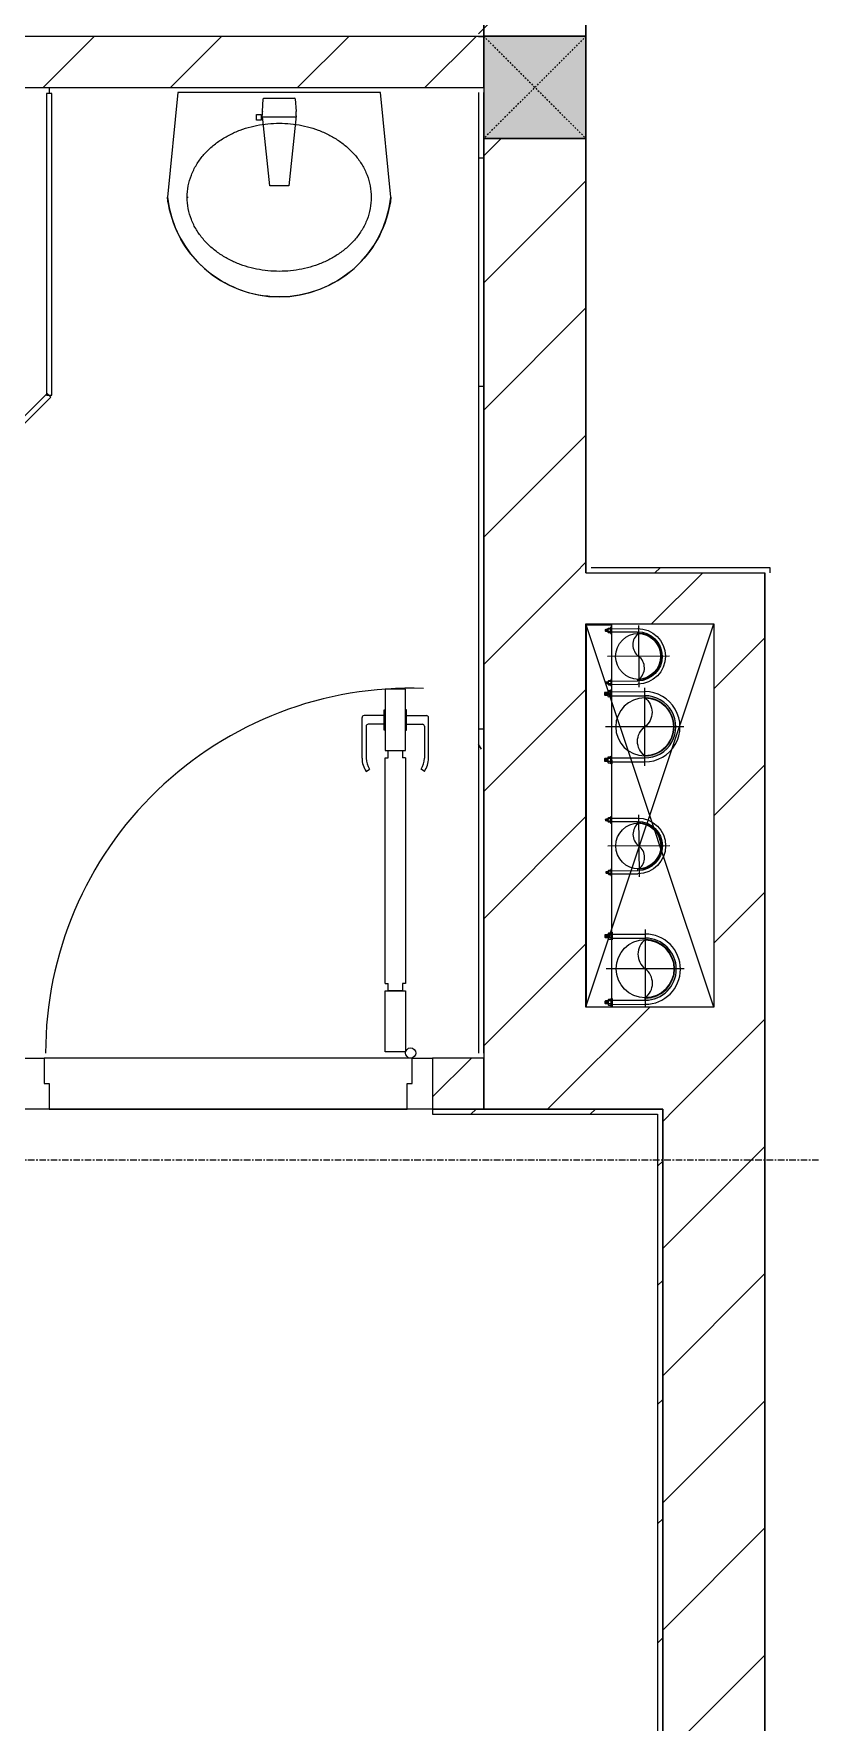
# Model space of a CAD drawing. Header units: millimetres. Extents: x 5359 to 218750, y -16347 to 109893.
# Drawn here: x 40973 to 42491, y 27337 to 30642 of the extents above; entities that cross this region are included whole.
import ezdxf

# ---------------------------------------------------------------- set-up
doc = ezdxf.new("R2010")
doc.units = ezdxf.units.MM
for name, pattern in [('Dash', [6, 3, -3]), ('Grid Line', [22.225, 12.7, -3.175, 3.175, -3.175]), ('IMPORT-CENTER _3_', [10.16, 6.35, -1.27, 1.27, -1.27])]:
    doc.linetypes.add(name, pattern=pattern)
for name, color, linetype, lineweight in [('0-1', 7, 'Continuous', 5), ('0-2', 9, 'Continuous', 9), ('A-CLNG', 13, 'Continuous', 9), ('A-DETL-GENF-1', 9, 'Continuous', 9), ('A-DOOR-1', 9, 'Continuous', 9), ('A-FLOR', 192, 'Continuous', 9), ('A-FLOR-1', 9, 'Continuous', 9), ('A-GLAZ-CURT-1', 9, 'Continuous', 9), ('A-WALL', 113, 'Continuous', 9), ('A-WALL-1', 53, 'Continuous', 18), ('A-WALL-2', 9, 'Continuous', 9), ('A-WALL-3', 113, 'Continuous', 18), ('A-WALL-PATT-1', 10, 'Continuous', 9), ('A-WALL-PATT-2', 9, 'Continuous', 9), ('A-WALL-PATT-3', 111, 'Continuous', 9), ('G-IMPT', 8, 'Continuous', 9), ('G-IMPT-1', 8, 'IMPORT-CENTER _3_', 9), ('I-WALL-1', 53, 'Continuous', 18), ('I-WALL-3', 2, 'Continuous', 18), ('M-EQPM', 50, 'Continuous', 9), ('P-SANR-FIXT-1', 9, 'Continuous', 9), ('P-SANR-FIXT-2', 221, 'Continuous', 9), ('S-COLS', 52, 'Continuous', 9), ('S-COLS-1', 253, 'Continuous', 5), ('S-COLS-4', 52, 'Continuous', 18), ('S-COLS-5', 52, 'Dash', 9), ('S-COLS-HDLN', 52, 'Dash', 9), ('S-GRID-1', 1, 'Grid Line', 9)]:
    doc.layers.add(name, color=color, linetype=linetype, lineweight=lineweight)
pattern_1 = [(45, (0, 0), (-124.4508, 124.4508), [])]
pattern_2 = [(45, (0, 0), (-116.6726, 116.6726), [])]

# ---------------------------------------------------------------- blocks, each defined once
blk = doc.blocks.new('NCV_TKTC_KET CAU_rvt-1-TKCS_MB ĐỊNH VỊ CỔNG-HÀNG RÀO')
at = {"layer": 'A-FLOR-1'}
blk.add_line((42052.7, 28736.9), (42052.7, 29486.9), dxfattribs=at)
blk = doc.blocks.new('DOOR_CW_01 CANH MO-PANEL KINH - DIG_02-800x2200-CỬA NHÔM KÍNH-401063-TKCS_MB ĐỊNH VỊ CỔNG-HÀNG RÀO')
at = {"layer": 'A-DETL-GENF-1'}
for p, q in [((-347, -182), (-347, -62)), ((-347, -62), (-307, -62)), ((-307, -62), (-307, -182)), ((-307, -182), (-347, -182)), ((-347, -196), (-341, -196)), ((-347, -638), (-347, -196)), ((-341, -196), (-341, -182)), ((-341, -182), (-313, -182)), ((-313, -182), (-313, -196)), ((-307, -196), (-313, -196)), ((-307, -196), (-307, -638)), ((-383.9, -611.2), (-377.3, -615.8)), ((-270.1, -611.2), (-276.7, -615.8)), ((-392, -637), (-392, -716.5)), ((-384, -699.5), (-384, -637)), ((-347, -638), (-341, -638)), ((-307, -652), (-347, -652)), ((-347, -652), (-347, -772)), ((-341, -652), (-341, -638)), ((-313, -652), (-341, -652)), ((-307, -638), (-313, -638)), ((-313, -638), (-313, -652)), ((-307, -772), (-307, -652)), ((-270, -699.5), (-270, -637)), ((-262, -637), (-262, -716.5)), ((-349, -692.2), (-349, -731.8)), ((-347, -692.2), (-349, -692.2)), ((-347, -692.2), (-347, -731.8)), ((-307, -692.2), (-307, -731.8)), ((-307, -692.2), (-305, -692.2)), ((-305, -692.2), (-305, -731.8)), ((-349, -720.5), (-388, -720.5)), ((-349, -703.5), (-380, -703.5)), ((-305, -703.5), (-274, -703.5)), ((-305, -720.5), (-266, -720.5)), ((-349, -731.8), (-347, -731.8)), ((-305, -731.8), (-307, -731.8)), ((-347, -772), (-307, -772))]:
    blk.add_line(p, q, dxfattribs=at)
blk.add_circle((-357, -60), 10, dxfattribs=at)
for centre, radius, start, end in [((-357, -60), 714, 268, 0), ((-347, -637), 45, 145, 180), ((-347, -637), 37, 145, 180), ((-307, -637), 37, 0, 35), ((-307, -637), 45, 360, 35), ((-388, -716.5), 4, 180, 270), ((-380, -699.5), 4, 180, 270), ((-274, -699.5), 4, 270, 0), ((-266, -716.5), 4, 270, 0)]:
    blk.add_arc(centre, radius, start, end, dxfattribs=at)
at = {"layer": 'A-DOOR-1'}
for p, q in [((-400, -50), (-400, 50)), ((-400, 50), (-350, 50)), ((-350, 50), (-350, 0)), ((350, 0), (350, 50)), ((350, 50), (400, 50)), ((400, 50), (400, -50)), ((-360, 0), (-360, -50)), ((-350, 0), (-360, 0)), ((360, 0), (350, 0)), ((360, -50), (360, 0)), ((-360, -50), (-400, -50)), ((-357, -50), (-332, -50)), ((400, -50), (360, -50))]:
    blk.add_line(p, q, dxfattribs=at)
blk = doc.blocks.new('bonruatreo - Chậu rửa-401074-TKCS_MB ĐỊNH VỊ CỔNG-HÀNG RÀO')
at = {"layer": 'P-SANR-FIXT-1'}
for p, q in [((198.4, 0), (-198.4, 0)), ((165, 0), (-165, 0)), ((218.6, -205), (198.4, 0)), ((-198.4, 0), (-218.6, -205)), ((-180.6, -205), (-177.8, -205))]:
    blk.add_line(p, q, dxfattribs=at)
at = {"layer": 'P-SANR-FIXT-1', "flags": 128}
blk.add_lwpolyline([(218.6, -205), (217.4, -213.7), (215.9, -222.4), (214, -231), (211.8, -239.5), (209.3, -247.9), (206.4, -256.2), (203.2, -264.4), (199.6, -272.5), (195.8, -280.4), (191.6, -288.1), (187.1, -295.7), (182.3, -303.1), (177.3, -310.3), (171.9, -317.3), (166.3, -324.1), (160.4, -330.6), (154.2, -336.9), (147.8, -342.9), (141.2, -348.7), (134.3, -354.2), (127.3, -359.4), (120, -364.4), (112.5, -369), (104.9, -373.4), (97.1, -377.4), (89.1, -381.2), (81, -384.6), (72.7, -387.6), (64.4, -390.4), (55.9, -392.8), (47.3, -394.8), (38.7, -396.6), (30, -397.9), (21.3, -399), (12.5, -399.6), (3.7, -400), (-5.1, -399.9), (-13.9, -399.6), (-22.6, -398.8), (-31.4, -397.8), (-40.1, -396.3), (-48.7, -394.5), (-57.2, -392.4), (-65.7, -390), (-74, -387.2), (-82.2, -384.1), (-90.3, -380.6), (-98.3, -376.8), (-106.1, -372.7), (-113.7, -368.3), (-121.1, -363.6), (-128.4, -358.7), (-135.4, -353.4), (-142.2, -347.8), (-148.8, -342), (-155.2, -335.9), (-161.3, -329.6), (-167.2, -323), (-172.8, -316.2), (-178.1, -309.2), (-183.1, -302), (-187.8, -294.6), (-192.2, -287), (-196.4, -279.2), (-200.2, -271.3), (-203.7, -263.2), (-206.8, -255), (-209.7, -246.6), (-212.2, -238.2), (-214.3, -229.7), (-216.1, -221.1), (-217.6, -212.4), (-218.6, -205)], dxfattribs=at)
at = {"layer": 'P-SANR-FIXT-1'}
blk.add_arc((0, -180), 220, 186.525, 353.475, dxfattribs=at)
for points in [[(-180, -205), (-180, -197.6), (-178.6, -182.7), (-172.4, -161.2), (-162.5, -141.1), (-149.4, -123), (-133.8, -107), (-116.1, -93.4), (-96.9, -82.1), (-76.5, -73.2), (-55.2, -66.5), (-33.3, -62.1), (-11.2, -59.9), (11.1, -59.9), (33.3, -62.1), (55.2, -66.5), (76.5, -73.2), (96.9, -82.1), (116.1, -93.4), (133.8, -107.1), (149.5, -123), (162.5, -141.2), (172.4, -161.2), (178.6, -182.7), (180, -197.6), (180, -205)], [(180, -205), (180, -212.4), (178.6, -227.3), (172.4, -248.8), (162.5, -268.8), (149.5, -287), (133.8, -302.9), (116.1, -316.6), (96.9, -327.9), (76.5, -336.8), (55.2, -343.5), (33.3, -347.9), (11.1, -350.1), (-11.2, -350.1), (-33.3, -347.9), (-55.2, -343.5), (-76.5, -336.8), (-96.9, -327.9), (-116.1, -316.6), (-133.8, -303), (-149.4, -287), (-162.5, -268.9), (-172.4, -248.8), (-178.6, -227.3), (-180, -212.4), (-180, -205)]]:
    blk.add_open_spline(points, degree=3, dxfattribs=at)
at = {"layer": 'P-SANR-FIXT-2'}
for p, q in [((-33, -37.3), (-31.4, -12.2)), ((-30.2, -11), (30.2, -11)), ((31.4, -12.2), (33, -37.3)), ((-44.7, -42.8), (-35.6, -42.8)), ((-44.7, -54.2), (-44.7, -42.8)), ((-35.6, -54.2), (-44.7, -54.2)), ((-35.6, -42.8), (-35.6, -44.2)), ((-35.6, -44.2), (-33.1, -44.2)), ((-35.6, -44.2), (-35.6, -52.9)), ((-35.6, -52.9), (-35.6, -54.2)), ((-32.2, -52.9), (-35.6, -52.9)), ((-32.2, -52.9), (-33.1, -44.2)), ((32.7, -48.5), (-32.7, -48.5)), ((-18.5, -182.5), (-32.2, -52.9)), ((33, -45.4), (18.5, -182.5)), ((18.5, -182.5), (-18.5, -182.5))]:
    blk.add_line(p, q, dxfattribs=at)
for centre, radius, start, end in [((-30.1, -12.3), 1.3, 91.2278, 176.4003), ((30.1, -12.3), 1.3, 3.5997, 88.7722), ((5.5, -41.4), 38.7, 173.966, 184.1457), ((-5.5, -41.4), 38.7, 353.966, 6.034)]:
    blk.add_arc(centre, radius, start, end, dxfattribs=at)
blk = doc.blocks.new('System Panel - Glazed-850628-TKCS_MB ĐỊNH VỊ CỔNG-HÀNG RÀO')
at = {"layer": 'A-GLAZ-CURT-1'}
for p, q in [((295.3, 5), (-295.3, 5)), ((-295.3, 5), (-295.3, -5)), ((295.3, -5), (295.3, 5)), ((-295.3, -5), (295.3, -5))]:
    blk.add_line(p, q, dxfattribs=at)
blk = doc.blocks.new('System Panel - Glazed-850629-TKCS_MB ĐỊNH VỊ CỔNG-HÀNG RÀO')
at = {"layer": 'A-GLAZ-CURT-1'}
for p, q in [((316.6, 5), (-316.6, 5)), ((-316.6, 5), (-316.6, -5)), ((316.6, -5), (316.6, 5)), ((-316.6, -5), (316.6, -5))]:
    blk.add_line(p, q, dxfattribs=at)
blk = doc.blocks.new('NCV_TKTC_TANG 1_rvt-1-TKCS_MB ĐỊNH VỊ CỔNG-HÀNG RÀO')
at = {"layer": 'A-WALL-PATT-1'}
h = blk.add_hatch(dxfattribs=at)
h.set_pattern_fill('FP_2', color=256, style=0, pattern_type=2)
h.set_pattern_definition(pattern_1)
h.paths.add_polyline_path([(38152.6, 30536.9), (39952.6, 30536.9), (39952.6, 30636.9), (38152.6, 30636.9), (38152.6, 30631.7)])
h.paths.add_polyline_path([(41066.6, 30536.9), (41852.6, 30536.9), (41852.6, 30636.9), (40052.6, 30636.9), (40052.6, 30536.9), (40461.4, 30536.9)])
h = blk.add_hatch(dxfattribs=at)
h.set_pattern_fill('FP_4', color=256, style=0, pattern_type=2)
h.set_pattern_definition([(0, (0, 0), (894.08, 223.52), [73.762, -596.798, 73.762, -596.798, -3576.32]), (0, (0, 0), (894.08, 223.52), [-1341.12, 73.762, -1267.358, 73.762, -596.798, -1564.64]), (0, (0, 0), (894.08, 223.52), [-3352.8, 73.762, -373.278, 73.762, -1043.838]), (120, (335.28, 111.76), (-640.614, 662.536), [73.762, -596.798, 73.762, -4173.118]), (120, (335.28, 111.76), (-640.614, 662.536), [-744.322, -596.798, 73.762, -1267.358, -2235.2]), (120, (335.28, 111.76), (-640.614, 662.536), [-2682.24, 73.762, -596.798, 73.762, -1490.878]), (120, (335.28, 111.76), (-640.614, 662.536), [-3426.562, -373.278, 73.762, -1043.838]), (240, (447.04, 558.8), (-253.466, -886.056), [73.762, -596.798, 73.762, -4173.118]), (240, (447.04, 558.8), (-253.466, -886.056), [-744.322, -596.798, 73.762, -1267.358, -2235.2]), (240, (447.04, 558.8), (-253.466, -886.056), [-2682.24, 73.762, -596.798, 73.762, -1490.878]), (240, (447.04, 558.8), (-253.466, -886.056), [-3426.562, -373.278, 73.762, -1043.838])])
h.paths.add_polyline_path([(41852.6, 28646.9), (41852.6, 30526.9), (41842.6, 30526.9), (41842.6, 28646.9)])
h = blk.add_hatch(dxfattribs=at)
h.set_pattern_fill('FP_2', color=256, style=0, pattern_type=2)
h.set_pattern_definition(pattern_1)
h.paths.add_polyline_path([(40052.6, 28536.9), (40952.6, 28536.9), (40952.6, 28636.9), (40052.6, 28636.9)])
h.paths.add_polyline_path([(41752.6, 28536.9), (41852.6, 28536.9), (41852.6, 28636.9), (41752.6, 28636.9), (41752.6, 28586.9)])
at = {"layer": 'A-WALL-PATT-2'}
h = blk.add_hatch(dxfattribs=at)
h.set_pattern_fill('FP_3', color=256, style=0, pattern_type=2)
h.set_pattern_definition(pattern_2)
h.paths.add_polyline_path([(41842.6, 30636.9), (41852.6, 30636.9), (41852.6, 32396.1), (41842.6, 32395.3), (41842.6, 30646.9)])
h.paths.add_polyline_path([(41852.6, 33486.1), (41852.6, 33636.9), (41842.6, 33636.9), (41842.6, 33486.1)])
h = blk.add_hatch(dxfattribs=at)
h.set_pattern_fill('FP_3', color=256, style=0, pattern_type=2)
h.set_pattern_definition(pattern_2)
h.paths.add_polyline_path([(40952.6, 28526.9), (40952.6, 28536.9), (38152.6, 28536.9), (38152.6, 28526.9), (40461.4, 28526.9)])
h.paths.add_polyline_path([(42202.6, 28526.9), (42202.6, 28536.9), (41752.6, 28536.9), (41752.6, 28526.9), (42192.6, 28526.9)])
h = blk.add_hatch(dxfattribs=at)
h.set_pattern_fill('FP_3', color=256, style=0, pattern_type=2)
h.set_pattern_definition(pattern_2)
h.paths.add_polyline_path([(42192.6, 25636.9), (42202.6, 25636.9), (42202.6, 28526.9), (42192.6, 28526.9), (42192.6, 25646.9)])
at = {"layer": 'A-FLOR-1'}
for p, q in [((41002.6, 30536.9), (41002.6, 30525)), ((41712.6, 28636.9), (40992.6, 28636.9)), ((41702.6, 28536.9), (41002.6, 28536.9)), ((41002.6, 28536.9), (41702.6, 28536.9))]:
    blk.add_line(p, q, dxfattribs=at)
at = {"layer": 'A-WALL-1'}
for p, q in [((41852.6, 30636.9), (40052.6, 30636.9)), ((41852.6, 30536.9), (41852.6, 30636.9)), ((40052.6, 30536.9), (41852.6, 30536.9)), ((41852.6, 28536.9), (41852.6, 28636.9))]:
    blk.add_line(p, q, dxfattribs=at)
at = {"layer": 'A-WALL-2'}
for p, q in [((41852.6, 28636.9), (41752.6, 28636.9)), ((41702.6, 28536.9), (41002.6, 28536.9)), ((41752.6, 28536.9), (41852.6, 28536.9)), ((41852.6, 28536.9), (41752.6, 28536.9))]:
    blk.add_line(p, q, dxfattribs=at)
at = {"layer": 'I-WALL-1'}
for p, q in [((41852.6, 30636.9), (41852.6, 32395.3)), ((41842.6, 30636.9), (41852.6, 30636.9)), ((41842.6, 30526.9), (41842.6, 28646.9)), ((41852.6, 28646.9), (41852.6, 30526.9)), ((41752.6, 28536.9), (41752.6, 28526.9)), ((41752.6, 28526.9), (42192.6, 28526.9)), ((42202.6, 28536.9), (41852.6, 28536.9)), ((42192.6, 28526.9), (42192.6, 25646.9)), ((42202.6, 28526.9), (42202.6, 28536.9)), ((42202.6, 25636.9), (42202.6, 28526.9))]:
    blk.add_line(p, q, dxfattribs=at)
at = {"layer": 'A-DOOR-1', "rotation": 180}
blk.add_blockref('DOOR_CW_01 CANH MO-PANEL KINH - DIG_02-800x2200-CỬA NHÔM KÍNH-401063-TKCS_MB ĐỊNH VỊ CỔNG-HÀNG RÀO', (41352.6, 28586.9), dxfattribs=at)
at = {"layer": 'A-GLAZ-CURT-1'}
for name, p, rotation in [('System Panel - Glazed-850628-TKCS_MB ĐỊNH VỊ CỔNG-HÀNG RÀO', (41002.6, 30229.6), 269.9999999999991), ('System Panel - Glazed-850629-TKCS_MB ĐỊNH VỊ CỔNG-HÀNG RÀO', (40778.7, 29710.4), 224.9999999999989)]:
    blk.add_blockref(name, p, dxfattribs=dict(at, rotation=rotation))
at = {"layer": 'P-SANR-FIXT-1'}
blk.add_blockref('bonruatreo - Chậu rửa-401074-TKCS_MB ĐỊNH VỊ CỔNG-HÀNG RÀO', (41452.6, 30526.9), dxfattribs=at)
blk = doc.blocks.new('TKTC_XREF_251221_MB TANG 1 - TKTC_XREF_260130_MB TANG 1_dwg_CUM U_DN100-4202115-TKCS_MB ĐỊNH VỊ CỔNG-HÀNG RÀO')
at = {"layer": 'G-IMPT'}
blk.add_hatch(color=256, dxfattribs=at).paths.add_polyline_path([(0, -61), (0, -57), (14.8, -55.1), (28.5, -49.4), (40.3, -40.3), (49.4, -28.5), (55.1, -14.8), (57, 0), (55.1, 14.8), (49.4, 28.5), (40.3, 40.3), (28.5, 49.4), (14.8, 55.1), (0, 57), (0, 61), (15.8, 58.9), (37.7, 47.3), (43.1, 43.1), (52.8, 30.5), (58.9, 15.8), (61, 0), (58.9, -15.8), (52.8, -30.5), (43.1, -43.1), (30.5, -52.8), (15.8, -58.9)])
for p, q in [((-79.1, 66.6), (-79.1, 63.4)), ((-76.6, 66.6), (-76.6, 63.4)), ((-74.6, 66.6), (-74.6, 63.4)), ((-72.7, 69.3), (-72.7, 60.7)), ((-66.9, 67.9), (-71.7, 67.9)), ((-66.9, 62.1), (-71.7, 62.1)), ((-65, 69), (0, 69)), ((-79.1, -63.4), (-79.1, -66.6)), ((-76.6, -63.4), (-76.6, -66.6)), ((-74.6, -63.4), (-74.6, -66.6)), ((-72.7, -60.7), (-72.7, -69.3)), ((-66.9, -62.1), (-71.7, -62.1)), ((-66.9, -67.9), (-71.7, -67.9)), ((-65, -69), (0, -69))]:
    blk.add_line(p, q, dxfattribs=at)
at = {"layer": 'G-IMPT', "flags": 128}
for points in [[(-72.7, 67.6), (-78.1, 67.6), (-78.1, 62.4), (-72.7, 62.4)], [(-71.7, 59.2), (-66.9, 59.2), (-66.9, 70.8), (-71.7, 70.8)], [(-66.9, 70.8), (-66.9, 72.7), (-65, 72.7), (-65, 57.3), (-66.9, 57.3), (-66.9, 59.2)], [(-65, 61), (0, 61), (0, 57)], [(-72.7, -62.4), (-78.1, -62.4), (-78.1, -67.6), (-72.7, -67.6)], [(-71.7, -70.8), (-66.9, -70.8), (-66.9, -59.2), (-71.7, -59.2)], [(-66.9, -59.2), (-66.9, -57.3), (-65, -57.3), (-65, -72.7), (-66.9, -72.7), (-66.9, -70.8)], [(-65, -61), (0, -61), (0, -57)]]:
    blk.add_lwpolyline(points, dxfattribs=at)
at = {"layer": 'G-IMPT'}
for centre, radius, start, end in [((-78.1, 66.6), 0.96, 90, 180), ((-78.1, 63.4), 0.96, 180, 270), ((-71.1, 69.3), 1.56, 112.6199, 247.3801), ((-67.9, 65), 4.8, 143.1301, 216.8699), ((-71.1, 60.7), 1.56, 112.6199, 247.3801), ((0, 0), 69, 270, 90), ((0, 0), 61, 270, 90), ((0, 0), 57, 270, 90), ((-78.1, -63.4), 0.96, 90, 180), ((-78.1, -66.6), 0.96, 180, 270), ((-71.1, -60.7), 1.56, 112.6199, 247.3801), ((-67.9, -65), 4.8, 143.1301, 216.8699), ((-71.1, -69.3), 1.56, 112.6199, 247.3801)]:
    blk.add_arc(centre, radius, start, end, dxfattribs=at)
blk = doc.blocks.new('TKTC_XREF_251221_MB TANG 1 - TKTC_XREF_260130_MB TANG 1_dwg_$cc-4202117-TKCS_MB ĐỊNH VỊ CỔNG-HÀNG RÀO')
at = {"layer": 'G-IMPT'}
blk.add_circle((0, 0), 0.5, dxfattribs=at)
for centre, radius, start, end in [((0, 0), 0.5, 90, 270), ((0.188, 0.25), 0.313, 126.8699, 233.1301), ((-0.188, -0.25), 0.313, 306.8699, 53.1301)]:
    blk.add_arc(centre, radius, start, end, dxfattribs=at)
at = {"layer": 'G-IMPT-1'}
for p, q in [((0, -0.673), (0, 0.673)), ((-0.673, 0), (0.673, 0))]:
    blk.add_line(p, q, dxfattribs=at)
blk = doc.blocks.new('TKTC_XREF_251221_MB TANG 1 - TKTC_XREF_260130_MB TANG 1_dwg_$cc-4202122-TKCS_MB ĐỊNH VỊ CỔNG-HÀNG RÀO')
at = {"layer": 'G-IMPT'}
blk.add_circle((0, 0), 0.5, dxfattribs=at)
for centre, radius, start, end in [((0, 0), 0.5, 90, 270), ((0.188, 0.25), 0.313, 126.8699, 233.1301), ((-0.188, -0.25), 0.313, 306.8699, 53.1301)]:
    blk.add_arc(centre, radius, start, end, dxfattribs=at)
at = {"layer": 'G-IMPT-1'}
for p, q in [((0, -0.673), (0, 0.673)), ((-0.673, 0), (0.673, 0))]:
    blk.add_line(p, q, dxfattribs=at)
blk = doc.blocks.new('TKTC_XREF_251221_MB TANG 1 - TKTC_XREF_260130_MB TANG 1_dwg_CUM U_DN100-4202112-TKCS_MB ĐỊNH VỊ CỔNG-HÀNG RÀO')
at = {"layer": 'G-IMPT'}
blk.add_hatch(color=256, dxfattribs=at).paths.add_polyline_path([(0, 61), (0, 57), (14.8, 55.1), (28.5, 49.4), (40.3, 40.3), (49.4, 28.5), (55.1, 14.8), (57, 0), (55.1, -14.8), (49.4, -28.5), (40.3, -40.3), (28.5, -49.4), (14.8, -55.1), (0, -57), (0, -61), (15.8, -58.9), (30.5, -52.8), (43.1, -43.1), (52.8, -30.5), (58.9, -15.8), (61, 0), (58.9, 15.8), (52.8, 30.5), (43.1, 43.1), (30.5, 52.8), (15.8, 58.9)])
for p, q in [((-79.1, 66.6), (-79.1, 63.4)), ((-76.6, 66.6), (-76.6, 63.4)), ((-74.6, 66.6), (-74.6, 63.4)), ((-72.7, 69.3), (-72.7, 60.7)), ((-66.9, 67.9), (-71.7, 67.9)), ((-65, 69), (0, 69)), ((-66.9, 62.1), (-71.7, 62.1)), ((-79.1, -63.4), (-79.1, -66.6)), ((-76.6, -63.4), (-76.6, -66.6)), ((-74.6, -63.4), (-74.6, -66.6)), ((-72.7, -60.7), (-72.7, -69.3)), ((-66.9, -62.1), (-71.7, -62.1)), ((-66.9, -67.9), (-71.7, -67.9)), ((-65, -69), (0, -69))]:
    blk.add_line(p, q, dxfattribs=at)
at = {"layer": 'G-IMPT', "flags": 128}
for points in [[(-72.7, 67.6), (-78.1, 67.6), (-78.1, 62.4), (-72.7, 62.4)], [(-71.7, 59.2), (-66.9, 59.2), (-66.9, 70.8), (-71.7, 70.8)], [(-66.9, 70.8), (-66.9, 72.7), (-65, 72.7), (-65, 57.3), (-66.9, 57.3), (-66.9, 59.2)], [(-65, 61), (0, 61), (0, 57)], [(-72.7, -62.4), (-78.1, -62.4), (-78.1, -67.6), (-72.7, -67.6)], [(-71.7, -70.8), (-66.9, -70.8), (-66.9, -59.2), (-71.7, -59.2)], [(-66.9, -59.2), (-66.9, -57.3), (-65, -57.3), (-65, -72.7), (-66.9, -72.7), (-66.9, -70.8)], [(-65, -61), (0, -61), (0, -57)]]:
    blk.add_lwpolyline(points, dxfattribs=at)
at = {"layer": 'G-IMPT'}
for centre, radius, start, end in [((-78.1, 66.6), 0.96, 90, 180), ((-71.1, 69.3), 1.56, 112.6199, 247.3801), ((-67.9, 65), 4.8, 143.1301, 216.8699), ((0, 0), 69, 270, 90), ((-78.1, 63.4), 0.96, 180, 270), ((-71.1, 60.7), 1.56, 112.6199, 247.3801), ((0, 0), 61, 270, 90), ((0, 0), 57, 270, 90), ((-78.1, -63.4), 0.96, 90, 180), ((-71.1, -60.7), 1.56, 112.6199, 247.3801), ((-67.9, -65), 4.8, 143.1301, 216.8699), ((-78.1, -66.6), 0.96, 180, 270), ((-71.1, -69.3), 1.56, 112.6199, 247.3801)]:
    blk.add_arc(centre, radius, start, end, dxfattribs=at)
blk = doc.blocks.new('TKTC_XREF_251221_MB TANG 1 - TKTC_XREF_260130_MB TANG 1_dwg_$cc-4202123-TKCS_MB ĐỊNH VỊ CỔNG-HÀNG RÀO')
at = {"layer": 'G-IMPT'}
blk.add_circle((0, 0), 0.5, dxfattribs=at)
for centre, radius, start, end in [((0, 0), 0.5, 90, 270), ((0.188, 0.25), 0.313, 126.8699, 233.1301), ((-0.188, -0.25), 0.313, 306.8699, 53.1301)]:
    blk.add_arc(centre, radius, start, end, dxfattribs=at)
at = {"layer": 'G-IMPT-1'}
for p, q in [((0, -0.673), (0, 0.66)), ((-0.673, 0), (0.673, 0))]:
    blk.add_line(p, q, dxfattribs=at)
blk = doc.blocks.new('TKTC_XREF_251221_MB TANG 1 - TKTC_XREF_260130_MB TANG 1_dwg_$cc-4202118-TKCS_MB ĐỊNH VỊ CỔNG-HÀNG RÀO')
at = {"layer": 'G-IMPT'}
blk.add_circle((0, 0), 0.5, dxfattribs=at)
for centre, radius, start, end in [((0, 0), 0.5, 90, 270), ((0.188, 0.25), 0.313, 126.8699, 233.1301), ((-0.188, -0.25), 0.313, 306.8699, 53.1301)]:
    blk.add_arc(centre, radius, start, end, dxfattribs=at)
at = {"layer": 'G-IMPT-1'}
for p, q in [((0, -0.673), (0, 0.673)), ((-0.673, 0), (0.673, 0))]:
    blk.add_line(p, q, dxfattribs=at)
blk = doc.blocks.new('TKTC_XREF_251221_MB TANG 1 - TKTC_XREF_260130_MB TANG 1_dwg-4202109-TKCS_MB ĐỊNH VỊ CỔNG-HÀNG RÀO')
at = {"layer": 'G-IMPT'}
blk.add_line((-161098.3, -372609.7), (-161098.3, -371861.5), dxfattribs=at)
at = {"layer": 'G-IMPT', "flags": 128}
blk.add_lwpolyline([(-161099.2, -371861.5), (-161049.2, -371861.8), (-161049.2, -372609.7)], dxfattribs=at)
at = {"extrusion": (0, 0, -1)}
for name, p, xscale, yscale, zscale, rotation in [('TKTC_XREF_251221_MB TANG 1 - TKTC_XREF_260130_MB TANG 1_dwg_CUM U_DN100-4202115-TKCS_MB ĐỊNH VỊ CỔNG-HÀNG RÀO', (160998.2, -371923.3), 0.7894736842105257, 0.7894736842105257, -0.7894736842105257, 179.5802210006296), ('TKTC_XREF_251221_MB TANG 1 - TKTC_XREF_260130_MB TANG 1_dwg_$cc-4202122-TKCS_MB ĐỊNH VỊ CỔNG-HÀNG RÀO', (160984.1, -372061.2), 113.7150000000092, 113.7150000000092, -113.7150000000092, 359.9532564459116), ('TKTC_XREF_251221_MB TANG 1 - TKTC_XREF_260130_MB TANG 1_dwg_CUM U_DN100-4202115-TKCS_MB ĐỊNH VỊ CỔNG-HÀNG RÀO', (160997.8, -372294.4), 0.7894736842105257, 0.7894736842105257, -0.7894736842105257, 179.5802210006296)]:
    blk.add_blockref(name, p, dxfattribs=dict(at, xscale=xscale, yscale=yscale, zscale=zscale, rotation=rotation))
for name, p, xscale, yscale, zscale, rotation in [('TKTC_XREF_251221_MB TANG 1 - TKTC_XREF_260130_MB TANG 1_dwg_$cc-4202117-TKCS_MB ĐỊNH VỊ CỔNG-HÀNG RÀO', (-160996.2, -371923.3), 90.00000000005133, 90.00000000005133, 90.00000000005133, 180.4197789977763), ('TKTC_XREF_251221_MB TANG 1 - TKTC_XREF_260130_MB TANG 1_dwg_CUM U_DN100-4202112-TKCS_MB ĐỊNH VỊ CỔNG-HÀNG RÀO', (-160984.1, -372061.2), 0.9974999999999966, 0.9974999999999966, 0.9974999999999966, 0.04674355648990237), ('TKTC_XREF_251221_MB TANG 1 - TKTC_XREF_260130_MB TANG 1_dwg_$cc-4202118-TKCS_MB ĐỊNH VỊ CỔNG-HÀNG RÀO', (-160995.8, -372294.4), 90.00000000005133, 90.00000000005133, 90.00000000005133, 180.4197789977763), ('TKTC_XREF_251221_MB TANG 1 - TKTC_XREF_260130_MB TANG 1_dwg_CUM U_DN100-4202112-TKCS_MB ĐỊNH VỊ CỔNG-HÀNG RÀO', (-160983.3, -372535.6), 0.9975000000000005, 0.9975000000000005, 0.9975000000000005, 0.04674355613123519), ('TKTC_XREF_251221_MB TANG 1 - TKTC_XREF_260130_MB TANG 1_dwg_$cc-4202123-TKCS_MB ĐỊNH VỊ CỔNG-HÀNG RÀO', (-160983.3, -372534.7), 113.7150000000092, 113.7150000000092, 113.7150000000092, 180.0447608815844)]:
    blk.add_blockref(name, p, dxfattribs=dict(xscale=xscale, yscale=yscale, zscale=zscale, rotation=rotation))
blk = doc.blocks.new('TKTC_XREF_251221_MB TANG 1 - TKTC_XREF_251221_MB TANG 1-2038492-TKCS_MB ĐỊNH VỊ CỔNG-HÀNG RÀO')
blk.add_blockref('TKTC_XREF_251221_MB TANG 1 - TKTC_XREF_260130_MB TANG 1_dwg-4202109-TKCS_MB ĐỊNH VỊ CỔNG-HÀNG RÀO', (169499.1, 384109.7))
blk = doc.blocks.new('G1_SOF - BO TRU - 200x200-3050151-TKCS_MB ĐỊNH VỊ CỔNG-HÀNG RÀO')
at = {"layer": 'S-COLS-HDLN'}
for p, q in [((-100, 100), (100, -100)), ((100, 100), (-100, -100))]:
    blk.add_line(p, q, dxfattribs=at)

msp = doc.modelspace()

# ---------------------------------------------------------------- hatches: boundary and pattern name
at = {"layer": 'A-WALL-PATT-3'}
h = msp.add_hatch(dxfattribs=at)
h.set_pattern_fill('FP_1', color=256, style=0, pattern_type=2)
h.set_pattern_definition(pattern_1)
h.paths.add_polyline_path([(42052.6, 29586.9), (42052.6, 30437), (41852.6, 30437), (41852.6, 29586.9)])
h.paths.add_polyline_path([(41852.6, 30637), (42052.6, 30637), (42052.6, 32395.3), (41852.6, 32395.3), (41852.6, 30992.8)])
h.paths.add_polyline_path([(41892.6, 33485.3), (42052.6, 33485.3), (42052.6, 33636.9), (41852.6, 33636.9), (41852.6, 33485.3)])
h = msp.add_hatch(dxfattribs=at)
h.set_pattern_fill('FP_1', color=256, style=0, pattern_type=2)
h.set_pattern_definition(pattern_1)
h.paths.add_polyline_path([(42052.6, 28736.9), (42052.6, 29586.9), (41852.6, 29586.9), (41852.6, 28736.9)])
h = msp.add_hatch(dxfattribs=at)
h.set_pattern_fill('FP_32', color=256, style=0, pattern_type=2)
h.set_pattern_definition(pattern_2)
h.paths.add_polyline_path([(42052.6, 29586.9), (42412.6, 29586.9), (42412.6, 29596.9), (42052.6, 29596.9)])
h = msp.add_hatch(dxfattribs=at)
h.set_pattern_fill('FP_1', color=256, style=0, pattern_type=2)
h.set_pattern_definition(pattern_1)
h.paths.add_polyline_path([(42402.6, 29486.9), (42402.6, 29586.9), (42052.6, 29586.9), (42052.6, 29486.9), (42302.6, 29486.9)])
h = msp.add_hatch(dxfattribs=at)
h.set_pattern_fill('FP_1', color=256, style=0, pattern_type=2)
h.set_pattern_definition(pattern_1)
h.paths.add_polyline_path([(42302.6, 28736.9), (42402.6, 28736.9), (42402.6, 29486.9), (42302.6, 29486.9), (42302.6, 29020.3)])
h = msp.add_hatch(dxfattribs=at)
h.set_pattern_fill('FP_1', color=256, style=0, pattern_type=2)
h.set_pattern_definition(pattern_1)
h.paths.add_polyline_path([(42402.6, 28536.9), (42402.6, 28736.9), (41852.6, 28736.9), (41852.6, 28536.9), (42277, 28536.9)])
h = msp.add_hatch(dxfattribs=at)
h.set_pattern_fill('FP_1', color=256, style=0, pattern_type=2)
h.set_pattern_definition(pattern_1)
h.paths.add_polyline_path([(42402.6, 25636.9), (42402.6, 28536.9), (42202.6, 28536.9), (42202.6, 25636.9)])
at = {"layer": 'S-COLS-1'}
msp.add_hatch(color=256, dxfattribs=at).paths.add_polyline_path([(41852.6, 30437), (42052.6, 30437), (42052.6, 30637), (41852.6, 30637)])

# ---------------------------------------------------------------- linework, layer by layer
at = {"layer": '0-2'}
for p, q in [((42185, 29088.6), (42052.7, 29484.8)), ((42172, 29096.4), (42302.4, 29486.9)), ((42052.7, 28739.1), (42171, 29093.4)), ((42198.4, 29048.5), (42187.2, 29082.2)), ((42200.7, 29041.6), (42198.4, 29048.5)), ((42302.4, 28736.9), (42200.7, 29041.6))]:
    msp.add_line(p, q, dxfattribs=at)
at = {"layer": 'A-CLNG'}
msp.add_line((42302.4, 29486.9), (42302.4, 28736.9), dxfattribs=at)
at = {"layer": 'A-FLOR'}
for p, q in [((42052.6, 33636.9), (42052.6, 29596.9)), ((42402.6, 29586.9), (42402.6, 25436.9))]:
    msp.add_line(p, q, dxfattribs=at)
at = {"layer": 'A-WALL'}
for p, q in [((42052.6, 30637), (42052.6, 32395.3)), ((41852.6, 30637), (42052.6, 30637)), ((42052.6, 30437), (41852.6, 30437)), ((42052.6, 29596.9), (42052.6, 30437))]:
    msp.add_line(p, q, dxfattribs=at)
at = {"layer": 'A-WALL-3'}
for p, q in [((41852.6, 32395.3), (41852.6, 30637)), ((41852.6, 30437), (41852.6, 28536.9)), ((42052.6, 29586.9), (42052.6, 29596.9)), ((42052.6, 29586.9), (42052.6, 29586.9)), ((42402.6, 25436.9), (42402.6, 29586.9)), ((42052.6, 29486.9), (42302.6, 29486.9)), ((42052.6, 28736.9), (42052.6, 29486.9)), ((42302.6, 29486.9), (42302.6, 28736.9)), ((42302.6, 28736.9), (42052.6, 28736.9)), ((41852.6, 28536.9), (42202.6, 28536.9)), ((42202.6, 28536.9), (42202.6, 25636.9))]:
    msp.add_line(p, q, dxfattribs=at)
at = {"layer": 'I-WALL-3'}
for p, q in [((42052.6, 29596.9), (42052.6, 29586.9)), ((42052.6, 29586.9), (42402.6, 29586.9)), ((42412.6, 29596.9), (42062.6, 29596.9)), ((42412.6, 29586.9), (42412.6, 29596.9))]:
    msp.add_line(p, q, dxfattribs=at)
at = {"layer": 'S-COLS'}
for p, q in [((42052.6, 30637), (41852.6, 30637)), ((41852.6, 30437), (42052.6, 30437))]:
    msp.add_line(p, q, dxfattribs=at)
at = {"layer": 'S-COLS-4'}
for p, q in [((41852.6, 30637), (41852.6, 30437)), ((42052.6, 30437), (42052.6, 30637))]:
    msp.add_line(p, q, dxfattribs=at)
at = {"layer": 'S-GRID-1'}
msp.add_line((135474.6, 28436.9), (24837.1, 28436.9), dxfattribs=at)

# ---------------------------------------------------------------- block references
at = {"layer": '0-1'}
for name in ['NCV_TKTC_KET CAU_rvt-1-TKCS_MB ĐỊNH VỊ CỔNG-HÀNG RÀO', 'NCV_TKTC_TANG 1_rvt-1-TKCS_MB ĐỊNH VỊ CỔNG-HÀNG RÀO']:
    msp.add_blockref(name, (0, 0), dxfattribs=at)
at = {"layer": 'M-EQPM'}
msp.add_blockref('TKTC_XREF_251221_MB TANG 1 - TKTC_XREF_251221_MB TANG 1-2038492-TKCS_MB ĐỊNH VỊ CỔNG-HÀNG RÀO', (33652.6, 17236.9), dxfattribs=at)
at = {"layer": 'S-COLS-5'}
msp.add_blockref('G1_SOF - BO TRU - 200x200-3050151-TKCS_MB ĐỊNH VỊ CỔNG-HÀNG RÀO', (41952.6, 30537), dxfattribs=at)

doc.saveas('drawing.dxf')
